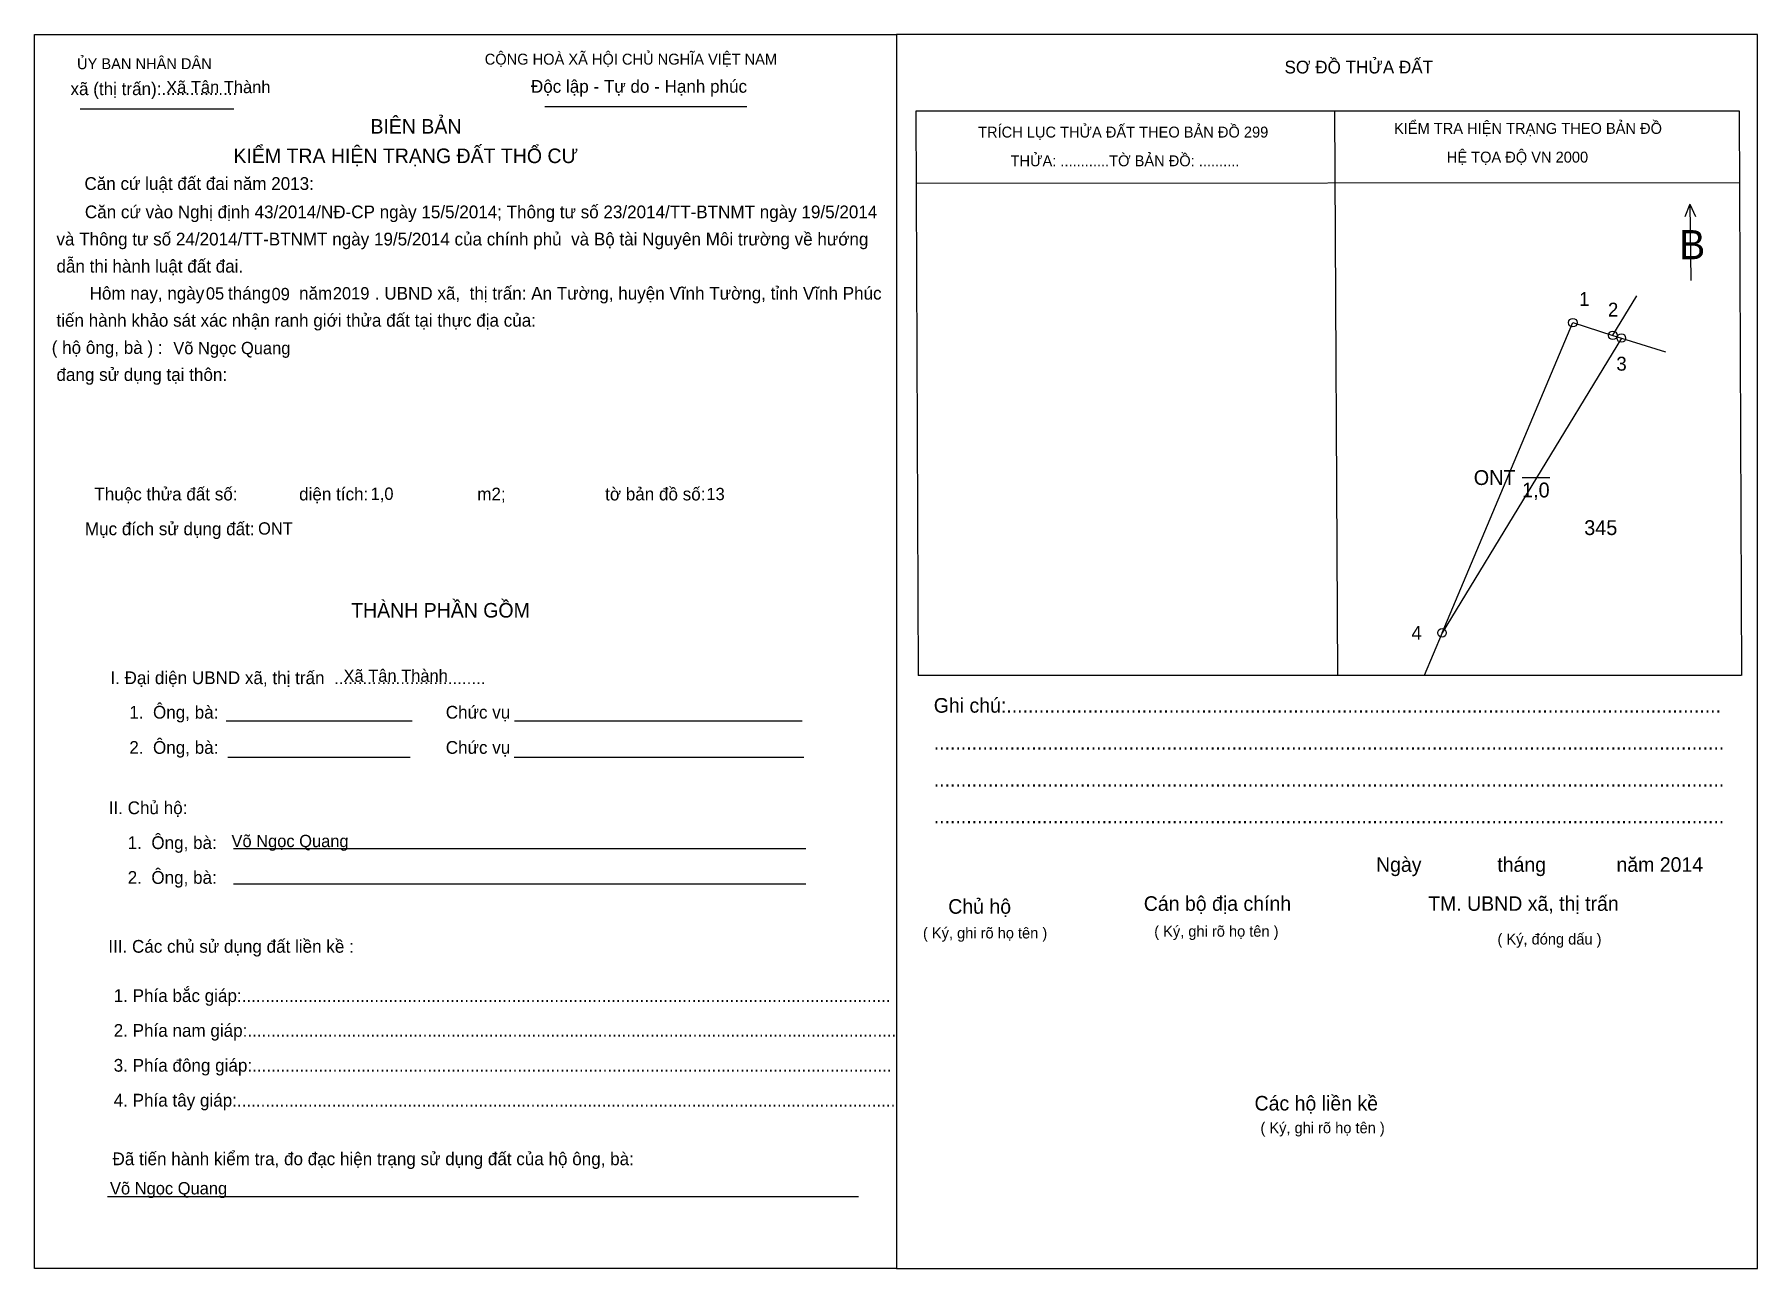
# Model space of a CAD drawing. Extents: x 540559.5 to 540579.6, y 1835288.5 to 1835302.9.
import ezdxf

# ---------------------------------------------------------------- set-up
doc = ezdxf.new("R2010")
doc.units = 0
for name, color, linetype in [('bbhtNoiDung', 7, 'Continuous'), ('bbhtTemplate', 7, 'Continuous'), ('CanhThua', 7, 'Continuous'), ('MocDinhThua', 7, 'Continuous'), ('NhanDiaChinhThua', 7, 'Continuous'), ('NhanTuCan', 7, 'Continuous'), ('RauThua', 7, 'Continuous'), ('SoHieuDinhThua', 7, 'Continuous')]:
    doc.layers.add(name, color=color, linetype=linetype)

msp = doc.modelspace()

# ---------------------------------------------------------------- linework, layer by layer
at = {"layer": 'bbhtTemplate'}
for p, q in [((540560.019, 1835302.005), (540561.813, 1835302.005)), ((540565.441, 1835302.029), (540567.796, 1835302.029)), ((540574.654, 1835301.981), (540574.687, 1835295.391)), ((540569.772, 1835301.134), (540579.372, 1835301.143)), ((540578.798, 1835300.89), (540578.741, 1835300.741)), ((540578.798, 1835300.89), (540578.865, 1835300.746)), ((540578.798, 1835300.89), (540578.808, 1835300)), ((540561.723, 1835294.86), (540563.895, 1835294.86)), ((540565.087, 1835294.86), (540568.442, 1835294.86)), ((540561.742, 1835294.439), (540563.871, 1835294.439)), ((540565.082, 1835294.439), (540568.461, 1835294.439)), ((540561.809, 1835293.371), (540568.485, 1835293.371)), ((540561.809, 1835292.96), (540568.485, 1835292.96)), ((540560.339, 1835289.313), (540569.102, 1835289.313))]:
    msp.add_line(p, q, dxfattribs=at)
for points in [[(540559.488, 1835288.471), (540559.488, 1835302.871), (540569.542, 1835302.871), (540569.542, 1835288.471)], [(540579.588, 1835288.471), (540579.588, 1835302.871), (540569.542, 1835302.871), (540569.542, 1835288.471)]]:
    msp.add_lwpolyline(points, close=True, dxfattribs=at)
for points in [[(540569.801, 1835295.391), (540569.772, 1835301.981), (540579.372, 1835301.981), (540579.401, 1835295.391)], [(540579.396, 1835295.391), (540569.796, 1835295.391)]]:
    msp.add_lwpolyline(points, dxfattribs=at)
at = {"layer": 'CanhThua'}
for p, q in [((540575.907, 1835295.889), (540577.432, 1835299.508)), ((540577.432, 1835299.508), (540577.9, 1835299.36)), ((540577.999, 1835299.329), (540575.907, 1835295.889)), ((540577.9, 1835299.36), (540577.999, 1835299.329))]:
    msp.add_line(p, q, dxfattribs=at)
at = {"layer": 'MocDinhThua'}
for centre in [(540577.432, 1835299.508), (540577.9, 1835299.36), (540577.999, 1835299.329), (540575.907, 1835295.889)]:
    msp.add_circle(centre, 0.05, dxfattribs=at)
at = {"layer": 'NhanDiaChinhThua'}
msp.add_line((540576.84, 1835297.7), (540577.166, 1835297.7), dxfattribs=at)
at = {"layer": 'RauThua'}
for p, q in [((540577.901, 1835299.361), (540578.181, 1835299.821)), ((540577.9, 1835299.36), (540577.901, 1835299.361)), ((540577.999, 1835299.329), (540578.515, 1835299.168)), ((540575.907, 1835295.889), (540575.697, 1835295.391))]:
    msp.add_line(p, q, dxfattribs=at)

# ---------------------------------------------------------------- texts
at = {"layer": 'bbhtNoiDung'}
for s, height, p in [('Xã Tân Thành', 0.14357, (540561.024, 1835302.186)), ('05', 0.1436, (540561.487, 1835299.777)), ('09', 0.1436, (540562.253, 1835299.77)), ('2019', 0.1436, (540562.968, 1835299.779)), ('Võ Ngọc Quang', 0.14357, (540561.107, 1835299.14)), ('1,0', 0.1436, (540563.409, 1835297.44)), ('13', 0.1436, (540567.326, 1835297.437)), ('ONT', 0.1436, (540562.096, 1835297.035)), ('Xã Tân Thành', 0.14357, (540563.093, 1835295.317)), ('Võ Ngọc Quang', 0.14357, (540561.786, 1835293.388)), ('Võ Ngọc Quang', 0.14357, (540560.369, 1835289.336))]:
    msp.add_text(s, height=height, dxfattribs=at).set_placement(p)
at = {"layer": 'bbhtTemplate'}
for s, height, p in [('CỘNG HOÀ XÃ HỘI CHỦ NGHĨA VIỆT NAM', 0.12749, (540564.74, 1835302.519)), ('ỦY BAN NHÂN DÂN', 0.12749, (540559.984, 1835302.466)), ('SƠ ĐỒ THỬA ĐẤT', 0.14873, (540574.07, 1835302.416)), ('xã (thị trấn):................', 0.14873, (540559.908, 1835302.163)), ('Độc lập - Tự do - Hạnh phúc', 0.14873, (540565.279, 1835302.191)), ('BIÊN BẢN', 0.17, (540563.407, 1835301.714)), ('KIỂM TRA HIỆN TRẠNG THEO BẢN ĐỒ', 0.12749, (540575.347, 1835301.711)), ('TRÍCH LỤC THỬA ĐẤT THEO BẢN ĐỒ 299', 0.12749, (540570.495, 1835301.668)), ('KIỂM TRA HIỆN TRẠNG ĐẤT THỔ CƯ', 0.17, (540561.809, 1835301.37)), ('        THỬA: ............TỜ BẢN ĐỒ: ..........', 0.12749, (540570.495, 1835301.333)), ('             HỆ TỌA ĐỘ VN 2000', 0.12749, (540575.347, 1835301.376)), ('Căn cứ luật đất đai năm 2013:', 0.14873, (540560.071, 1835301.057)), ('       Căn cứ vào Nghị định 43/2014/NĐ-CP ngày 15/5/2014; Thông tư số 23/2014/TT-BTNMT ngày 19/5/2014', 0.148732, (540559.689, 1835300.726)), (' và Thông tư số 24/2014/TT-BTNMT ngày 19/5/2014 của chính phủ  và Bộ tài Nguyên Môi trường về hướng', 0.14873, (540559.689, 1835300.409)), ('B', 0.34, (540578.674, 1835300.248)), (' dẫn thi hành luật đất đai.', 0.14873, (540559.689, 1835300.093)), ('        Hôm nay, ngày     tháng      năm         . UBND xã,  thị trấn: An Tường, huyện Vĩnh Tường, tỉnh Vĩnh Phúc', 0.148732, (540559.689, 1835299.777)), (' tiến hành khảo sát xác nhận ranh giới thửa đất tại thực địa của:', 0.14873, (540559.689, 1835299.461)), ('( hộ ông, bà ) :', 0.14873, (540559.689, 1835299.144)), (' đang sử dụng tại thôn:', 0.14873, (540559.689, 1835298.828)), ('  Thuộc thửa đất số:             diện tích:                       m2;                     tờ bản đồ số:', 0.148732, (540560.076, 1835297.434)), ('Mục đích sử dụng đất:', 0.14873, (540560.076, 1835297.028)), ('THÀNH PHẦN GỒM', 0.17, (540563.182, 1835296.067)), ('I. Đại diện UBND xã, thị trấn  ................................', 0.14873, (540560.373, 1835295.29)), ('    1.  Ông, bà:                                                Chức vụ', 0.14873, (540560.373, 1835294.888)), ('Ghi chú:....................................................................................................................................', 0.169997, (540569.978, 1835294.957)), ('    2.  Ông, bà:                                                Chức vụ', 0.14873, (540560.373, 1835294.477)), ('..................................................................................................................................................', 0.169997, (540569.978, 1835294.526)), ('..................................................................................................................................................', 0.169997, (540569.978, 1835294.095)), ('II. Chủ hộ:', 0.14873, (540560.354, 1835293.773)), ('..................................................................................................................................................', 0.169997, (540569.978, 1835293.665)), ('    1.  Ông, bà:', 0.14873, (540560.354, 1835293.366)), ('Ngày              tháng             năm 2014', 0.17, (540575.137, 1835293.1)), ('    2.  Ông, bà:', 0.14873, (540560.354, 1835292.96)), ('Cán bộ địa chính', 0.17, (540572.428, 1835292.645)), ('TM. UBND xã, thị trấn', 0.17, (540575.745, 1835292.645)), ('Chủ hộ', 0.17, (540570.147, 1835292.611)), ('( Ký, ghi rõ họ tên )', 0.12749, (540569.852, 1835292.323)), ('( Ký, ghi rõ họ tên )', 0.12749, (540572.55, 1835292.343)), ('III. Các chủ sử dụng đất liền kề :', 0.14873, (540560.349, 1835292.156)), ('( Ký, đóng dấu )', 0.12749, (540576.554, 1835292.252)), ('    1. Phía bắc giáp:.........................................................................................................................................', 0.148732, (540560.191, 1835291.581)), ('    2. Phía nam giáp:.........................................................................................................................................', 0.148732, (540560.191, 1835291.175)), ('    3. Phía đông giáp:.......................................................................................................................................', 0.148732, (540560.191, 1835290.768)), ('    4. Phía tây giáp:...........................................................................................................................................', 0.148732, (540560.191, 1835290.361)), ('Các hộ liền kề', 0.17, (540573.72, 1835290.315)), ('( Ký, ghi rõ họ tên )', 0.12749, (540573.789, 1835290.05)), ('    Đã tiến hành kiểm tra, đo đạc hiện trạng sử dụng đất của hộ ông, bà:', 0.14873, (540560.177, 1835289.677))]:
    msp.add_text(s, height=height, dxfattribs=at).set_placement(p)
at = {"layer": 'NhanDiaChinhThua'}
for s, p in [('ONT', (540576.277, 1835297.614)), ('1,0', (540576.841, 1835297.469))]:
    msp.add_text(s, height=0.1729, dxfattribs=at).set_placement(p)
at = {"layer": 'NhanTuCan'}
msp.add_text('345', height=0.1729, dxfattribs=at).set_placement((540577.566, 1835297.03))
at = {"layer": 'SoHieuDinhThua'}
for s, p in [('1', (540577.506, 1835299.703)), ('2', (540577.843, 1835299.579)), ('3', (540577.941, 1835298.948)), ('4', (540575.55, 1835295.808))]:
    msp.add_text(s, height=0.162, dxfattribs=at).set_placement(p)

doc.saveas('drawing.dxf')
